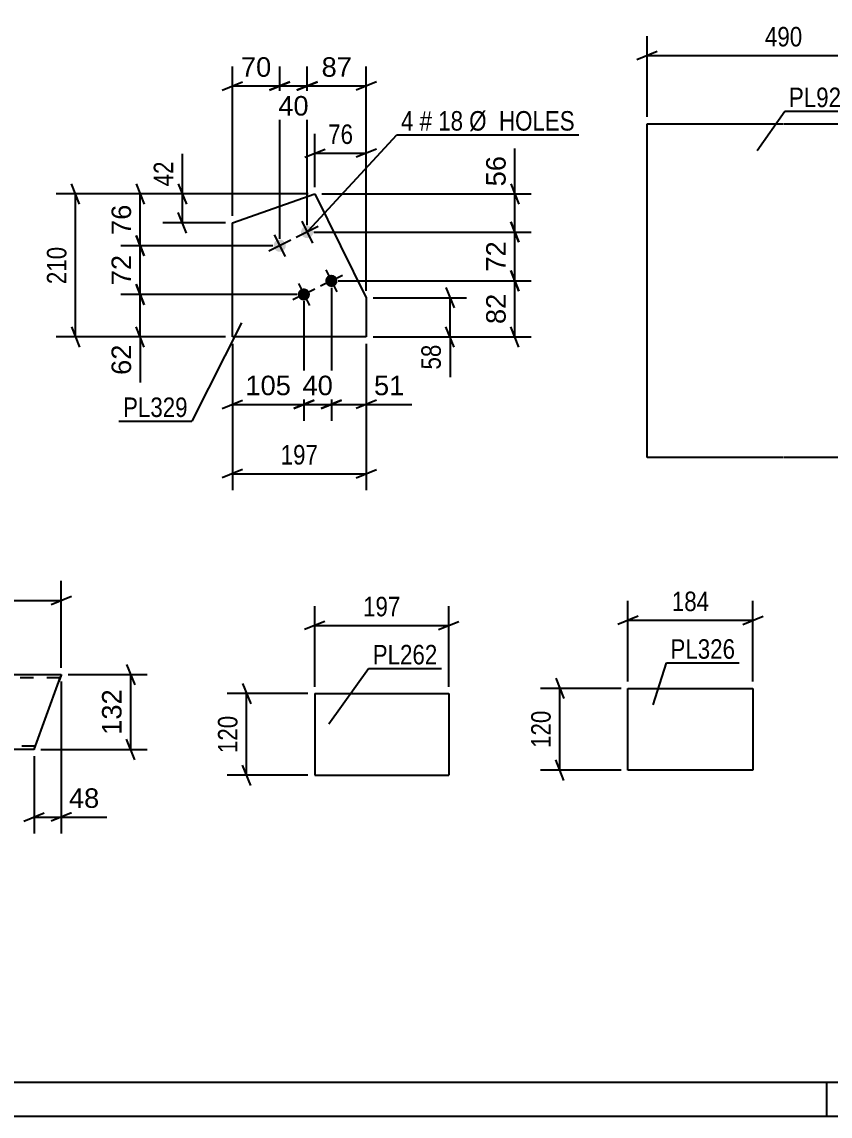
# Model space of a CAD drawing. Header units: millimetres. Extents: x 0 to 420, y 0 to 297.
# Drawn here: x 91.7 to 210.5, y 0 to 160.7 of the extents above; entities that cross this region are included whole.
import ezdxf

# ---------------------------------------------------------------- set-up
doc = ezdxf.new("R2010")
doc.units = ezdxf.units.MM
doc.linetypes.add('DXK_LINE_DOT2', pattern=[3.9198, 1.9599, -1.9599])
doc.styles.add('Arial', font='ARIAL.TTF', dxfattribs={"height": 0.2})
doc.styles.add('Arial Narrow', font='ARIALN.TTF', dxfattribs={"height": 0.2})

# ---------------------------------------------------------------- blocks, each defined once
blk = doc.blocks.new('Unknown-284928262-1132')
at = {"color": 5, "linetype": 'Continuous'}
for p, q in [((5, 5), (415, 5)), ((210, 0), (210, 5)), ((0, 0), (420, 0))]:
    blk.add_line(p, q, dxfattribs=at)
blk = doc.blocks.new('Part-284928262-1582 - 1565')
at = {"color": 2, "linetype": 'Continuous'}
for p, q in [((72.53, 53.91), (72.53, 64.84)), ((72.53, 64.84), (97.53, 64.84)), ((97.5, 64.76), (97.17, 63.84)), ((97.53, 64.84), (97.5, 64.76)), ((93.53, 53.84), (97.17, 63.84)), ((72.53, 53.84), (72.53, 53.91)), ((93.53, 53.84), (72.53, 53.84))]:
    blk.add_line(p, q, dxfattribs=at)
at = {"color": 7, "linetype": 'DXK_LINE_DOT2'}
for p, q in [((97.35, 64.34), (72.53, 64.34)), ((97.17, 63.84), (97.42, 64.54)), ((93.71, 54.34), (72.53, 54.34)), ((72.53, 54.13), (72.53, 53.84)), ((93.55, 53.91), (93.53, 53.84))]:
    blk.add_line(p, q, dxfattribs=at)
blk = doc.blocks.new('Part-284928262-2163 - 2147')
at = {"color": 2, "linetype": 'Continuous'}
for p, q in [((183.59, 96.74), (183.59, 145.74)), ((183.59, 145.74), (203.59, 145.74)), ((203.69, 145.74), (223.69, 145.74)), ((223.69, 145.74), (223.69, 96.74)), ((203.59, 96.74), (183.59, 96.74)), ((223.69, 96.74), (203.69, 96.74))]:
    blk.add_line(p, q, dxfattribs=at)
blk = doc.blocks.new('Part-284928262-2207 - 2191')
at = {"color": 2, "linetype": 'Continuous'}
for p, q in [((180.77, 50.81), (180.77, 62.81)), ((180.77, 62.81), (199.14, 62.81)), ((199.14, 62.81), (199.14, 50.81)), ((199.14, 50.81), (180.77, 50.81))]:
    blk.add_line(p, q, dxfattribs=at)
blk = doc.blocks.new('Part-284928262-2250 - 2234')
at = {"color": 2, "linetype": 'Continuous'}
for p, q in [((134.76, 62.05), (134.76, 50.05)), ((134.76, 62.05), (154.44, 62.05)), ((154.44, 62.05), (154.44, 50.05)), ((134.76, 50.05), (154.44, 50.05))]:
    blk.add_line(p, q, dxfattribs=at)
blk = doc.blocks.new('Bolt-284928262-2512 - 2506')
at = {"linetype": 'Continuous'}
for points in [[(134.05, 129.02, -1), (133.25, 130.64, -1)], [(130.02, 127.02, -1), (129.22, 128.64, -1)], [(137.61, 121.86, -1), (136.81, 123.47, -1)], [(133.57, 119.86, -1), (132.77, 121.47, -1)]]:
    blk.add_hatch(color=1, dxfattribs=at).paths.add_polyline_path(points)
at = {"color": 1, "linetype": 'Continuous'}
for p, q in [((135.26, 130.63), (132.04, 129.03)), ((132.85, 131.44), (134.45, 128.22)), ((131.23, 128.63), (128.01, 127.03)), ((128.82, 129.44), (130.42, 126.22)), ((136.41, 124.27), (138, 121.05)), ((132.37, 122.28), (133.97, 119.05)), ((138.82, 123.46), (135.59, 121.86)), ((134.79, 121.46), (131.56, 119.86))]:
    blk.add_line(p, q, dxfattribs=at)
blk = doc.blocks.new('Part-284928262-2527 - 2506')
at = {"color": 2, "linetype": 'Continuous'}
for p, q in [((122.66, 131.19), (134.79, 135.42)), ((134.79, 135.42), (142.34, 120.19)), ((122.66, 114.42), (122.66, 131.19)), ((142.34, 120.19), (142.34, 114.42)), ((142.34, 114.42), (122.66, 114.42))]:
    blk.add_line(p, q, dxfattribs=at)
blk = doc.blocks.new('StraightDimension-284928262-1599 - 1565')
at = {"color": 7, "linetype": 'Continuous'}
for p, q in [((97.53, 63.84), (97.53, 41.52)), ((93.53, 52.84), (93.53, 41.52)), ((92.03, 43.32), (95.03, 44.52)), ((93.53, 43.92), (97.53, 43.92)), ((99.03, 44.52), (96.03, 43.32))]:
    blk.add_line(p, q, dxfattribs=at)
at = {"color": 0}
blk.add_wipeout([(103.7, 44.67), (103.7, 48.87), (98.05, 48.87), (98.05, 44.67)], dxfattribs=at)
at = {"color": 7, "linetype": 'Continuous'}
blk.add_line((97.53, 43.92), (104.23, 43.92), dxfattribs=at)
blk.add_line((97.53, 43.92), (104.23, 43.92), dxfattribs=at)
at = {"color": 3, "style": 'Arial'}
blk.add_text('48', height=2.865, dxfattribs=at).set_placement((98.65, 45.27))
blk = doc.blocks.new('StraightDimension-284928262-1614 - 1565')
at = {"color": 7, "linetype": 'Continuous'}
for p, q in [((72.53, 65.84), (72.53, 78.59)), ((97.53, 65.84), (97.53, 78.59)), ((74.03, 76.34), (71.03, 75.14)), ((72.53, 75.74), (97.53, 75.74)), ((96.03, 75.14), (99.03, 76.34))]:
    blk.add_line(p, q, dxfattribs=at)
at = {"color": 0}
blk.add_wipeout([(88.97, 76.49), (88.97, 80.69), (81.09, 80.69), (81.09, 76.49)], dxfattribs=at)
at = {"color": 3, "style": 'Arial'}
blk.add_text('300', height=2.865, dxfattribs=at).set_placement((81.69, 77.09))
blk = doc.blocks.new('StraightDimension-284928262-1584 - 1565')
at = {"color": 7, "linetype": 'Continuous'}
for p, q in [((107.13, 66.34), (108.33, 63.34)), ((98.53, 64.84), (110.13, 64.84)), ((107.73, 53.84), (107.73, 64.84)), ((108.33, 52.34), (107.13, 55.34)), ((94.53, 53.84), (110.13, 53.84))]:
    blk.add_line(p, q, dxfattribs=at)
at = {"color": 0}
blk.add_wipeout([(106.98, 63.27), (102.78, 63.27), (102.78, 55.4), (106.98, 55.4)], dxfattribs=at)
at = {"color": 3, "style": 'Arial'}
blk.add_text('132', height=2.865, rotation=90.0002, dxfattribs=at).set_placement((106.38, 56))
blk = doc.blocks.new('StraightDimension-284928262-2166 - 2147')
at = {"color": 7, "linetype": 'Continuous'}
for p, q in [((183.59, 146.74), (183.59, 158.59)), ((223.69, 146.74), (223.69, 158.59)), ((185.09, 156.34), (182.09, 155.14)), ((222.19, 155.14), (225.19, 156.34)), ((183.59, 155.74), (223.69, 155.74))]:
    blk.add_line(p, q, dxfattribs=at)
at = {"color": 0}
blk.add_wipeout([(206.98, 156.49), (206.98, 160.69), (200.3, 160.69), (200.3, 156.49)], dxfattribs=at)
at = {"color": 3, "style": 'Arial Narrow'}
blk.add_text('490', height=2.863, dxfattribs=at).set_placement((200.9, 157.09))
blk = doc.blocks.new('StraightDimension-284928262-2209 - 2191')
at = {"color": 7, "linetype": 'Continuous'}
for p, q in [((180.77, 63.81), (180.77, 75.66)), ((199.14, 63.81), (199.14, 75.66)), ((182.27, 73.41), (179.27, 72.21)), ((180.77, 72.81), (199.14, 72.81)), ((197.64, 72.21), (200.64, 73.41))]:
    blk.add_line(p, q, dxfattribs=at)
at = {"color": 0}
blk.add_wipeout([(193.3, 73.56), (193.3, 77.76), (186.62, 77.76), (186.62, 73.56)], dxfattribs=at)
at = {"color": 3, "style": 'Arial Narrow'}
blk.add_text('184', height=2.863, dxfattribs=at).set_placement((187.22, 74.16))
blk = doc.blocks.new('StraightDimension-284928262-2220 - 2191')
at = {"color": 7, "linetype": 'Continuous'}
for p, q in [((170.17, 64.31), (171.37, 61.31)), ((179.77, 62.81), (167.92, 62.81)), ((170.77, 50.81), (170.77, 62.81)), ((171.37, 49.31), (170.17, 52.31)), ((179.77, 50.81), (167.92, 50.81))]:
    blk.add_line(p, q, dxfattribs=at)
at = {"color": 0}
blk.add_wipeout([(170.02, 60.15), (165.82, 60.15), (165.82, 53.47), (170.02, 53.47)], dxfattribs=at)
at = {"color": 3, "style": 'Arial Narrow'}
blk.add_text('120', height=2.863, rotation=90.0002, dxfattribs=at).set_placement((169.42, 54.07))
blk = doc.blocks.new('StraightDimension-284928262-2252 - 2234')
at = {"color": 7, "linetype": 'Continuous'}
for p, q in [((134.76, 63.05), (134.76, 74.9)), ((154.44, 63.05), (154.44, 74.9)), ((136.26, 72.65), (133.26, 71.45)), ((152.94, 71.45), (155.94, 72.65)), ((134.76, 72.05), (154.44, 72.05))]:
    blk.add_line(p, q, dxfattribs=at)
at = {"color": 0}
blk.add_wipeout([(147.94, 72.8), (147.94, 77), (141.26, 77), (141.26, 72.8)], dxfattribs=at)
at = {"color": 3, "style": 'Arial Narrow'}
blk.add_text('197', height=2.863, dxfattribs=at).set_placement((141.86, 73.4))
blk = doc.blocks.new('StraightDimension-284928262-2263 - 2234')
at = {"color": 7, "linetype": 'Continuous'}
for p, q in [((124.16, 63.55), (125.36, 60.55)), ((133.76, 62.05), (121.91, 62.05)), ((124.76, 50.05), (124.76, 62.05)), ((125.36, 48.55), (124.16, 51.55)), ((133.76, 50.05), (121.91, 50.05))]:
    blk.add_line(p, q, dxfattribs=at)
at = {"color": 0}
blk.add_wipeout([(124.01, 59.39), (119.81, 59.39), (119.81, 52.71), (124.01, 52.71)], dxfattribs=at)
at = {"color": 3, "style": 'Arial Narrow'}
blk.add_text('120', height=2.863, rotation=90.0002, dxfattribs=at).set_placement((123.41, 53.31))
blk = doc.blocks.new('StraightDimension-284928262-2529 - 2506')
at = {"color": 7, "linetype": 'Continuous'}
for p, q in [((133.17, 119.66), (133.17, 102.12)), ((122.66, 113.42), (122.66, 102.12)), ((121.16, 103.92), (124.16, 105.12)), ((122.66, 104.52), (133.17, 104.52)), ((134.67, 105.12), (131.67, 103.92))]:
    blk.add_line(p, q, dxfattribs=at)
at = {"color": 0}
blk.add_wipeout([(131.85, 105.27), (131.85, 109.47), (123.98, 109.47), (123.98, 105.27)], dxfattribs=at)
at = {"color": 3, "style": 'Arial'}
blk.add_text('105', height=2.865, dxfattribs=at).set_placement((124.58, 105.87))
blk = doc.blocks.new('StraightDimension-284928262-2657 - 2506')
at = {"color": 7, "linetype": 'Continuous'}
for p, q in [((134.79, 136.42), (134.79, 144.27)), ((142.34, 121.19), (142.34, 144.27)), ((133.29, 140.82), (136.29, 142.02)), ((134.79, 141.42), (142.34, 141.42)), ((143.84, 142.02), (140.84, 140.82))]:
    blk.add_line(p, q, dxfattribs=at)
at = {"color": 0}
blk.add_wipeout([(140.99, 142.17), (140.99, 146.37), (136.14, 146.37), (136.14, 142.17)], dxfattribs=at)
at = {"color": 3, "style": 'Arial Narrow'}
blk.add_text('76', height=2.863, dxfattribs=at).set_placement((136.74, 142.77))
blk = doc.blocks.new('StraightDimension-284928262-2602 - 2506')
at = {"color": 7, "linetype": 'Continuous'}
for p, q in [((133.65, 130.83), (133.65, 154.14)), ((142.34, 121.19), (142.34, 154.14)), ((132.15, 150.69), (135.15, 151.89)), ((133.65, 151.29), (142.34, 151.29)), ((143.84, 151.89), (140.84, 150.69))]:
    blk.add_line(p, q, dxfattribs=at)
at = {"color": 0}
blk.add_wipeout([(140.82, 152.04), (140.82, 156.24), (135.17, 156.24), (135.17, 152.04)], dxfattribs=at)
at = {"color": 3, "style": 'Arial'}
blk.add_text('87', height=2.865, dxfattribs=at).set_placement((135.77, 152.64))
blk = doc.blocks.new('StraightDimension-284928262-2543 - 2506')
at = {"color": 7, "linetype": 'Continuous'}
for p, q in [((137.21, 121.66), (137.21, 102.12)), ((142.34, 113.42), (142.34, 102.12)), ((135.71, 103.92), (138.71, 105.12)), ((137.21, 104.52), (142.34, 104.52)), ((143.84, 105.12), (140.84, 103.92))]:
    blk.add_line(p, q, dxfattribs=at)
at = {"color": 0}
blk.add_wipeout([(148.51, 105.27), (148.51, 109.47), (142.87, 109.47), (142.87, 105.27)], dxfattribs=at)
at = {"color": 7, "linetype": 'Continuous'}
blk.add_line((142.34, 104.52), (149.04, 104.52), dxfattribs=at)
blk.add_line((142.34, 104.52), (149.04, 104.52), dxfattribs=at)
at = {"color": 3, "style": 'Arial'}
blk.add_text('51', height=2.865, dxfattribs=at).set_placement((143.47, 105.87))
blk = doc.blocks.new('StraightDimension-284928262-2535 - 2506')
at = {"color": 7, "linetype": 'Continuous'}
for p, q in [((137.21, 121.66), (137.21, 102.12)), ((133.17, 119.66), (133.17, 102.12)), ((131.67, 103.92), (134.67, 105.12)), ((133.17, 104.52), (137.21, 104.52)), ((138.71, 105.12), (135.71, 103.92))]:
    blk.add_line(p, q, dxfattribs=at)
at = {"color": 0}
blk.add_wipeout([(138.01, 105.27), (138.01, 109.47), (132.37, 109.47), (132.37, 105.27)], dxfattribs=at)
at = {"color": 3, "style": 'Arial'}
blk.add_text('40', height=2.865, dxfattribs=at).set_placement((132.97, 105.87))
blk = doc.blocks.new('StraightDimension-284928262-2550 - 2506')
at = {"color": 7, "linetype": 'Continuous'}
for p, q in [((163.56, 124.16), (164.76, 121.16)), ((138.21, 122.66), (166.56, 122.66)), ((164.16, 114.42), (164.16, 122.66)), ((164.76, 112.92), (163.56, 115.92)), ((143.34, 114.42), (166.56, 114.42))]:
    blk.add_line(p, q, dxfattribs=at)
at = {"color": 0}
blk.add_wipeout([(163.41, 121.37), (159.21, 121.37), (159.21, 115.72), (163.41, 115.72)], dxfattribs=at)
at = {"color": 3, "style": 'Arial'}
blk.add_text('82', height=2.865, rotation=90.0002, dxfattribs=at).set_placement((162.81, 116.32))
blk = doc.blocks.new('StraightDimension-284928262-2573 - 2506')
at = {"color": 7, "linetype": 'Continuous'}
for p, q in [((100.23, 133.92), (99.03, 136.92)), ((133.79, 135.42), (96.78, 135.42)), ((99.63, 114.42), (99.63, 135.42)), ((99.03, 115.92), (100.23, 112.92)), ((121.66, 114.42), (96.78, 114.42))]:
    blk.add_line(p, q, dxfattribs=at)
at = {"color": 0}
blk.add_wipeout([(98.88, 128.26), (94.68, 128.26), (94.68, 121.58), (98.88, 121.58)], dxfattribs=at)
at = {"color": 3, "style": 'Arial Narrow'}
blk.add_text('210', height=2.863, rotation=90.0002, dxfattribs=at).set_placement((98.28, 122.18))
blk = doc.blocks.new('StraightDimension-284928262-2556 - 2506')
at = {"color": 7, "linetype": 'Continuous'}
for p, q in [((163.56, 131.33), (164.76, 128.33)), ((134.65, 129.83), (166.56, 129.83)), ((164.16, 122.66), (164.16, 129.83)), ((164.76, 121.16), (163.56, 124.16)), ((138.21, 122.66), (166.56, 122.66))]:
    blk.add_line(p, q, dxfattribs=at)
at = {"color": 0}
blk.add_wipeout([(163.41, 129.07), (159.21, 129.07), (159.21, 123.42), (163.41, 123.42)], dxfattribs=at)
at = {"color": 3, "style": 'Arial'}
blk.add_text('72', height=2.865, rotation=90.0002, dxfattribs=at).set_placement((162.81, 124.02))
blk = doc.blocks.new('StraightDimension-284928262-2564 - 2506')
at = {"color": 7, "linetype": 'Continuous'}
for p, q in [((163.56, 136.92), (164.76, 133.92)), ((135.79, 135.42), (166.56, 135.42)), ((164.16, 129.83), (164.16, 135.42)), ((164.76, 128.33), (163.56, 131.33)), ((134.65, 129.83), (166.56, 129.83))]:
    blk.add_line(p, q, dxfattribs=at)
at = {"color": 0}
blk.add_wipeout([(163.41, 141.59), (159.21, 141.59), (159.21, 135.94), (163.41, 135.94)], dxfattribs=at)
at = {"color": 7, "linetype": 'Continuous'}
blk.add_line((164.16, 135.42), (164.16, 142.11), dxfattribs=at)
blk.add_line((164.16, 135.42), (164.16, 142.11), dxfattribs=at)
at = {"color": 3, "style": 'Arial'}
blk.add_text('56', height=2.865, rotation=90.0002, dxfattribs=at).set_placement((162.81, 136.54))
blk = doc.blocks.new('StraightDimension-284928262-2582 - 2506')
at = {"color": 7, "linetype": 'Continuous'}
for p, q in [((122.66, 132.19), (122.66, 154.14)), ((129.62, 128.83), (129.62, 154.14)), ((121.16, 150.69), (124.16, 151.89)), ((122.66, 151.29), (129.62, 151.29)), ((131.12, 151.89), (128.12, 150.69))]:
    blk.add_line(p, q, dxfattribs=at)
at = {"color": 0}
blk.add_wipeout([(128.96, 152.04), (128.96, 156.24), (123.32, 156.24), (123.32, 152.04)], dxfattribs=at)
at = {"color": 3, "style": 'Arial'}
blk.add_text('70', height=2.865, dxfattribs=at).set_placement((123.92, 152.64))
blk = doc.blocks.new('StraightDimension-284928262-2592 - 2506')
at = {"color": 7, "linetype": 'Continuous'}
for p, q in [((129.62, 128.83), (129.62, 153.69)), ((133.65, 130.83), (133.65, 153.69)), ((128.12, 150.69), (131.12, 151.89)), ((129.62, 151.29), (133.65, 151.29)), ((135.15, 151.89), (132.15, 150.69))]:
    blk.add_line(p, q, dxfattribs=at)
at = {"color": 0}
blk.add_wipeout([(134.46, 146.34), (134.46, 150.54), (128.81, 150.54), (128.81, 146.34)], dxfattribs=at)
at = {"color": 3, "style": 'Arial'}
blk.add_text('40', height=2.865, dxfattribs=at).set_placement((129.41, 146.94))
blk = doc.blocks.new('StraightDimension-284928262-2613 - 2506')
at = {"color": 7, "linetype": 'Continuous'}
for p, q in [((108.53, 122.16), (109.73, 119.16)), ((132.17, 120.66), (106.28, 120.66)), ((109.13, 114.42), (109.13, 120.66)), ((109.73, 112.92), (108.53, 115.92)), ((121.66, 114.42), (106.28, 114.42))]:
    blk.add_line(p, q, dxfattribs=at)
at = {"color": 0}
blk.add_wipeout([(108.38, 113.9), (104.18, 113.9), (104.18, 108.25), (108.38, 108.25)], dxfattribs=at)
at = {"color": 7, "linetype": 'Continuous'}
blk.add_line((109.13, 114.42), (109.13, 107.72), dxfattribs=at)
blk.add_line((109.13, 114.42), (109.13, 107.72), dxfattribs=at)
at = {"color": 3, "style": 'Arial'}
blk.add_text('62', height=2.865, rotation=90.0002, dxfattribs=at).set_placement((107.78, 108.85))
blk = doc.blocks.new('StraightDimension-284928262-2619 - 2506')
at = {"color": 7, "linetype": 'Continuous'}
for p, q in [((108.53, 129.33), (109.73, 126.33)), ((128.62, 127.83), (106.28, 127.83)), ((109.13, 120.66), (109.13, 127.83)), ((109.73, 119.16), (108.53, 122.16)), ((132.17, 120.66), (106.28, 120.66))]:
    blk.add_line(p, q, dxfattribs=at)
at = {"color": 0}
blk.add_wipeout([(108.38, 127.07), (104.18, 127.07), (104.18, 121.42), (108.38, 121.42)], dxfattribs=at)
at = {"color": 3, "style": 'Arial'}
blk.add_text('72', height=2.865, rotation=90.0002, dxfattribs=at).set_placement((107.78, 122.02))
blk = doc.blocks.new('StraightDimension-284928262-2627 - 2506')
at = {"color": 7, "linetype": 'Continuous'}
for p, q in [((108.53, 136.92), (109.73, 133.92)), ((133.79, 135.42), (106.28, 135.42)), ((109.13, 127.83), (109.13, 135.42)), ((109.73, 126.33), (108.53, 129.33)), ((128.62, 127.83), (106.28, 127.83))]:
    blk.add_line(p, q, dxfattribs=at)
at = {"color": 0}
blk.add_wipeout([(108.38, 134.45), (104.18, 134.45), (104.18, 128.8), (108.38, 128.8)], dxfattribs=at)
at = {"color": 3, "style": 'Arial'}
blk.add_text('76', height=2.865, rotation=90.0002, dxfattribs=at).set_placement((107.78, 129.4))
blk = doc.blocks.new('StraightDimension-284928262-2636 - 2506')
at = {"color": 7, "linetype": 'Continuous'}
for p, q in [((154.04, 121.69), (155.24, 118.69)), ((143.34, 120.19), (157.04, 120.19)), ((154.64, 114.42), (154.64, 120.19)), ((155.24, 112.92), (154.04, 115.92)), ((143.34, 114.42), (157.04, 114.42))]:
    blk.add_line(p, q, dxfattribs=at)
at = {"color": 0}
blk.add_wipeout([(153.89, 113.9), (149.69, 113.9), (149.69, 109.04), (153.89, 109.04)], dxfattribs=at)
at = {"color": 7, "linetype": 'Continuous'}
blk.add_line((154.64, 114.42), (154.64, 108.52), dxfattribs=at)
blk.add_line((154.64, 114.42), (154.64, 108.52), dxfattribs=at)
at = {"color": 3, "style": 'Arial Narrow'}
blk.add_text('58', height=2.863, rotation=90.0002, dxfattribs=at).set_placement((153.29, 109.64))
blk = doc.blocks.new('StraightDimension-284928262-2643 - 2506')
at = {"color": 7, "linetype": 'Continuous'}
for p, q in [((114.72, 136.92), (115.92, 133.92)), ((133.79, 135.42), (112.47, 135.42)), ((115.32, 131.19), (115.32, 135.42)), ((115.92, 129.69), (114.72, 132.69)), ((121.66, 131.19), (112.47, 131.19))]:
    blk.add_line(p, q, dxfattribs=at)
at = {"color": 0}
blk.add_wipeout([(114.57, 140.8), (110.37, 140.8), (110.37, 135.94), (114.57, 135.94)], dxfattribs=at)
at = {"color": 7, "linetype": 'Continuous'}
blk.add_line((115.32, 135.42), (115.32, 141.32), dxfattribs=at)
blk.add_line((115.32, 135.42), (115.32, 141.32), dxfattribs=at)
at = {"color": 3, "style": 'Arial Narrow'}
blk.add_text('42', height=2.863, rotation=90.0002, dxfattribs=at).set_placement((113.97, 136.54))
blk = doc.blocks.new('StraightDimension-284928262-2652 - 2506')
at = {"color": 7, "linetype": 'Continuous'}
for p, q in [((122.66, 113.42), (122.66, 91.94)), ((142.34, 113.42), (142.34, 91.94)), ((124.16, 94.94), (121.16, 93.74)), ((140.84, 93.74), (143.84, 94.94)), ((122.66, 94.34), (142.34, 94.34))]:
    blk.add_line(p, q, dxfattribs=at)
at = {"color": 0}
blk.add_wipeout([(135.84, 95.09), (135.84, 99.29), (129.16, 99.29), (129.16, 95.09)], dxfattribs=at)
at = {"color": 3, "style": 'Arial Narrow'}
blk.add_text('197', height=2.863, dxfattribs=at).set_placement((129.76, 95.69))
blk = doc.blocks.new('Mark-284928262-2159 - 2147')
at = {"color": 0}
blk.add_wipeout([(212.09, 148.18), (212.09, 151.18), (204.42, 151.18), (204.42, 148.18)], dxfattribs=at)
blk.add_wipeout([(212.09, 148.18), (212.09, 151.18), (204.42, 151.18), (204.42, 148.18)], dxfattribs=at)
at = {"color": 30, "linetype": 'Continuous'}
for p, q in [((199.78, 141.82), (203.82, 147.58)), ((203.82, 147.58), (212.69, 147.58))]:
    blk.add_line(p, q, dxfattribs=at)
at = {"color": 3, "style": 'Arial Narrow'}
blk.add_text('PL92', height=2.863, dxfattribs=at).set_placement((204.42, 148.18))
blk = doc.blocks.new('Mark-284928262-2203 - 2191')
at = {"color": 0}
blk.add_wipeout([(196.52, 67.17), (196.52, 70.17), (187.02, 70.17), (187.02, 67.17)], dxfattribs=at)
blk.add_wipeout([(196.52, 67.17), (196.52, 70.17), (187.02, 70.17), (187.02, 67.17)], dxfattribs=at)
at = {"color": 30, "linetype": 'Continuous'}
for p, q in [((184.48, 60.38), (186.42, 66.57)), ((186.42, 66.57), (197.12, 66.57))]:
    blk.add_line(p, q, dxfattribs=at)
at = {"color": 3, "style": 'Arial Narrow'}
blk.add_text('PL326', height=2.863, dxfattribs=at).set_placement((187.02, 67.17))
blk = doc.blocks.new('Mark-284928262-2246 - 2234')
at = {"color": 0}
blk.add_wipeout([(152.79, 66.34), (152.79, 69.34), (143.28, 69.34), (143.28, 66.34)], dxfattribs=at)
blk.add_wipeout([(152.79, 66.34), (152.79, 69.34), (143.28, 69.34), (143.28, 66.34)], dxfattribs=at)
at = {"color": 30, "linetype": 'Continuous'}
for p, q in [((136.81, 57.61), (142.68, 65.74)), ((142.68, 65.74), (153.39, 65.74))]:
    blk.add_line(p, q, dxfattribs=at)
at = {"color": 3, "style": 'Arial Narrow'}
blk.add_text('PL262', height=2.863, dxfattribs=at).set_placement((143.28, 66.34))
blk = doc.blocks.new('Mark-284928262-2508 - 2506')
at = {"color": 0}
for points in [[(149.27, 144.73), (149.27, 147.73), (147.44, 147.73), (147.44, 144.73)], [(152, 144.73), (152, 147.73), (150.17, 147.73), (150.17, 144.73)], [(156.55, 144.73), (156.55, 147.73), (152.9, 147.73), (152.9, 144.73)], [(172.98, 144.73), (172.98, 147.73), (157.45, 147.73), (157.45, 144.73)]]:
    blk.add_wipeout(points, dxfattribs=at)
for points in [[(149.27, 144.73), (149.27, 147.73), (147.44, 147.73), (147.44, 144.73)], [(152, 144.73), (152, 147.73), (150.17, 147.73), (150.17, 144.73)], [(156.55, 144.73), (156.55, 147.73), (152.9, 147.73), (152.9, 144.73)], [(172.98, 144.73), (172.98, 147.73), (157.45, 147.73), (157.45, 144.73)]]:
    blk.add_wipeout(points, dxfattribs=at)
at = {"color": 7, "linetype": 'Continuous'}
for p, q in [((133.87, 130.07), (146.84, 144.13)), ((146.84, 144.13), (173.58, 144.13))]:
    blk.add_line(p, q, dxfattribs=at)
at = {"color": 3, "style": 'Arial Narrow'}
for s, height, p in [('4', 2.86, (147.44, 144.73)), ('#', 2.86, (150.17, 144.73)), ('18', 2.863, (152.9, 144.73)), ('Ø  HOLES', 2.863, (157.45, 144.73))]:
    blk.add_text(s, height=height, dxfattribs=at).set_placement(p)
blk = doc.blocks.new('Mark-284928262-2523 - 2506')
at = {"color": 0}
blk.add_wipeout([(116.1, 102.67), (116.1, 105.67), (106.6, 105.67), (106.6, 102.67)], dxfattribs=at)
blk.add_wipeout([(116.1, 102.67), (116.1, 105.67), (106.6, 105.67), (106.6, 102.67)], dxfattribs=at)
at = {"color": 30, "linetype": 'Continuous'}
for p in [(124, 116.48), (106, 102.07)]:
    blk.add_line(p, (116.7, 102.07), dxfattribs=at)
at = {"color": 3, "style": 'Arial Narrow'}
blk.add_text('PL329', height=2.863, dxfattribs=at).set_placement((106.6, 102.67))

msp = doc.modelspace()

# ---------------------------------------------------------------- block references
for name in ['Unknown-284928262-1132', 'Part-284928262-2163 - 2147', 'Part-284928262-2527 - 2506', 'Bolt-284928262-2512 - 2506', 'Part-284928262-1582 - 1565', 'Part-284928262-2207 - 2191', 'Part-284928262-2250 - 2234']:
    msp.add_blockref(name, (0, 0))

# ---------------------------------------------------------------- next in the draw order: block references
for name in ['StraightDimension-284928262-2166 - 2147', 'StraightDimension-284928262-2657 - 2506', 'StraightDimension-284928262-2529 - 2506', 'StraightDimension-284928262-1614 - 1565', 'StraightDimension-284928262-2209 - 2191', 'StraightDimension-284928262-2252 - 2234', 'StraightDimension-284928262-1599 - 1565']:
    msp.add_blockref(name, (0, 0))

# ---------------------------------------------------------------- next in the draw order: block references
for name in ['StraightDimension-284928262-2602 - 2506', 'Mark-284928262-2159 - 2147', 'Mark-284928262-2246 - 2234', 'Mark-284928262-2203 - 2191', 'StraightDimension-284928262-1584 - 1565', 'StraightDimension-284928262-2220 - 2191', 'StraightDimension-284928262-2263 - 2234']:
    msp.add_blockref(name, (0, 0))

# ---------------------------------------------------------------- next in the draw order: block references
msp.add_blockref('StraightDimension-284928262-2543 - 2506', (0, 0))

# ---------------------------------------------------------------- next in the draw order: block references
msp.add_blockref('StraightDimension-284928262-2535 - 2506', (0, 0))

# ---------------------------------------------------------------- next in the draw order: block references
for name in ['StraightDimension-284928262-2573 - 2506', 'StraightDimension-284928262-2550 - 2506']:
    msp.add_blockref(name, (0, 0))

# ---------------------------------------------------------------- next in the draw order: block references
for name in ['StraightDimension-284928262-2582 - 2506', 'StraightDimension-284928262-2556 - 2506', 'StraightDimension-284928262-2613 - 2506']:
    msp.add_blockref(name, (0, 0))

# ---------------------------------------------------------------- next in the draw order: block references
for name in ['StraightDimension-284928262-2564 - 2506', 'StraightDimension-284928262-2636 - 2506']:
    msp.add_blockref(name, (0, 0))

# ---------------------------------------------------------------- next in the draw order: block references
for name in ['StraightDimension-284928262-2592 - 2506', 'StraightDimension-284928262-2652 - 2506']:
    msp.add_blockref(name, (0, 0))

# ---------------------------------------------------------------- next in the draw order: block references
for name in ['StraightDimension-284928262-2619 - 2506', 'Mark-284928262-2523 - 2506']:
    msp.add_blockref(name, (0, 0))

# ---------------------------------------------------------------- next in the draw order: block references
msp.add_blockref('StraightDimension-284928262-2627 - 2506', (0, 0))

# ---------------------------------------------------------------- next in the draw order: block references
msp.add_blockref('StraightDimension-284928262-2643 - 2506', (0, 0))

# ---------------------------------------------------------------- next in the draw order: block references
msp.add_blockref('Mark-284928262-2508 - 2506', (0, 0))

doc.saveas('drawing.dxf')
